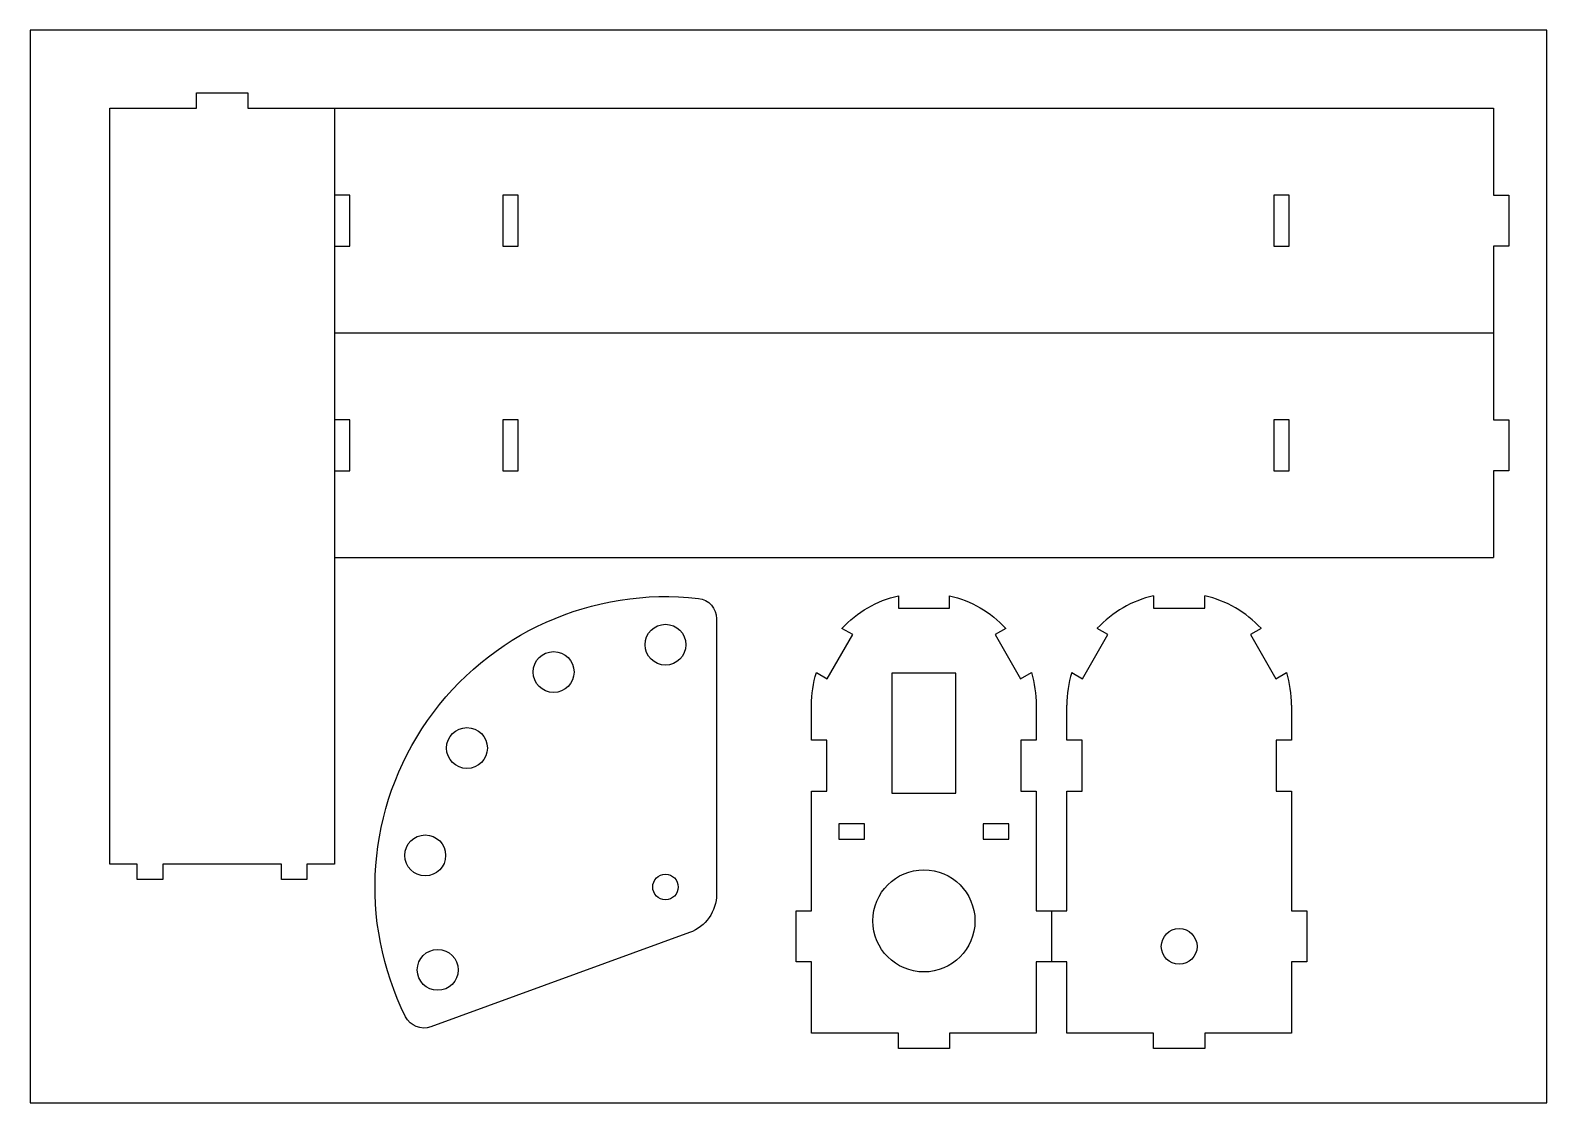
# Model space of a CAD drawing. Header units: millimetres. Extents: x 0 to 297, y 0 to 210.
import ezdxf

# ---------------------------------------------------------------- set-up
doc = ezdxf.new("R2010")
doc.units = ezdxf.units.MM

msp = doc.modelspace()

# ---------------------------------------------------------------- linework, layer by layer
for p, q in [((59.57, 194.73), (286.57, 194.73)), ((286.57, 194.73), (286.57, 177.73)), ((62.57, 177.73), (59.57, 177.73)), ((62.57, 167.73), (62.57, 177.73)), ((286.57, 177.73), (289.57, 177.73)), ((289.57, 177.73), (289.57, 167.73)), ((59.57, 167.73), (62.57, 167.73)), ((289.57, 167.73), (286.57, 167.73)), ((286.57, 167.73), (286.57, 150.73)), ((59.57, 150.73), (286.57, 150.73)), ((286.57, 150.73), (286.57, 133.73)), ((62.57, 133.73), (59.57, 133.73)), ((62.57, 123.73), (62.57, 133.73)), ((286.57, 133.73), (289.57, 133.73)), ((289.57, 133.73), (289.57, 123.73)), ((59.57, 123.73), (62.57, 123.73)), ((289.57, 123.73), (286.57, 123.73)), ((286.57, 123.73), (286.57, 106.73)), ((59.57, 106.73), (286.57, 106.73)), ((220.02, 99.28), (220.02, 96.85)), ((230.02, 96.85), (230.02, 99.28)), ((220.02, 96.85), (230.02, 96.85)), ((211.07, 91.68), (208.97, 92.89)), ((241.07, 92.89), (238.97, 91.68)), ((206.07, 83.02), (211.07, 91.68)), ((238.97, 91.68), (243.97, 83.02)), ((203.97, 84.23), (206.07, 83.02)), ((243.97, 83.02), (246.07, 84.23)), ((203.02, 71.02), (203.02, 77.85)), ((247.02, 77.85), (247.02, 71.02)), ((206.02, 71.02), (203.02, 71.02)), ((206.02, 61.02), (206.02, 71.02)), ((247.02, 71.02), (244.02, 71.02)), ((244.02, 71.02), (244.02, 61.02)), ((203.02, 37.6), (203.02, 61.02)), ((203.02, 61.02), (206.02, 61.02)), ((244.02, 61.02), (247.02, 61.02)), ((247.02, 61.02), (247.02, 37.6)), ((200.02, 37.6), (203.02, 37.6)), ((247.02, 37.6), (250.02, 37.6)), ((250.02, 37.6), (250.02, 27.6)), ((203.02, 27.6), (200.02, 27.6)), ((203.02, 13.6), (203.02, 27.6)), ((250.02, 27.6), (247.02, 27.6)), ((247.02, 27.6), (247.02, 13.6)), ((220.02, 13.6), (203.02, 13.6)), ((220.02, 10.6), (220.02, 13.6)), ((247.02, 13.6), (230.02, 13.6)), ((230.02, 13.6), (230.02, 10.6)), ((230.02, 10.6), (220.02, 10.6))]:
    msp.add_line(p, q)
for points in [[(0, 0), (297, 0), (297, 210), (0, 210)], [(32.57, 197.73), (42.57, 197.73), (42.57, 194.73), (59.57, 194.73), (59.57, 46.73), (54.19, 46.73), (54.19, 43.73), (49.19, 43.73), (49.19, 46.73), (25.94, 46.73), (25.94, 43.73), (20.94, 43.73), (20.94, 46.73), (15.57, 46.73), (15.57, 194.73), (32.57, 194.73)], [(92.57, 167.73), (95.57, 167.73), (95.57, 177.73), (92.57, 177.73)], [(243.57, 167.73), (246.57, 167.73), (246.57, 177.73), (243.57, 177.73)], [(92.57, 123.73), (95.57, 123.73), (95.57, 133.73), (92.57, 133.73)], [(243.57, 123.73), (246.57, 123.73), (246.57, 133.73), (243.57, 133.73)], [(168.77, 84.1), (168.77, 60.6), (181.27, 60.6), (181.27, 84.1)], [(163.39, 54.6), (158.39, 54.6), (158.39, 51.6), (163.39, 51.6)], [(186.64, 51.6), (191.64, 51.6), (191.64, 54.6), (186.64, 54.6)]]:
    msp.add_lwpolyline(points, close=True)
for points in [[(78.45, 14.86, -0.381291), (73.5, 16.83, -0.595107), (130.86, 98.75, -0.381291), (134.4, 94.77), (134.4, 40.83, -0.315299), (129.14, 33.31)], [(193.97, 83.02), (196.07, 84.23, -0.073714), (197.02, 77.85), (197.02, 71.02), (194.02, 71.02), (194.02, 61.02), (197.02, 61.02), (197.02, 37.6), (200.02, 37.6), (200.02, 27.6), (197.02, 27.6), (197.02, 13.6), (180.02, 13.6), (180.02, 10.6), (170.02, 10.6), (170.02, 13.6), (153.02, 13.6), (153.02, 27.6), (150.02, 27.6), (150.02, 37.6), (153.02, 37.6), (153.02, 61.02), (156.02, 61.02), (156.02, 71.02), (153.02, 71.02), (153.02, 77.85, -0.073714), (153.97, 84.23), (156.07, 83.02), (161.07, 91.68), (158.97, 92.89, -0.148233), (170.02, 99.28), (170.02, 96.85), (180.02, 96.85), (180.02, 99.28, -0.148233), (191.07, 92.89), (188.97, 91.68)]]:
    msp.add_lwpolyline(points, format="xyb", close=True)
for centre, radius in [((124.4, 89.69), 4), ((102.49, 84.33), 4), ((85.52, 69.45), 4), ((77.35, 48.42), 4), ((124.4, 42.23), 2.5), ((175.02, 35.6), 10), ((225.02, 30.6), 3.5), ((79.8, 26), 4)]:
    msp.add_circle(centre, radius)
for start, end in [(103.1366, 136.8634), (43.1366, 76.8634), (163.1366, 180), (360, 16.8634)]:
    msp.add_arc((225.02, 77.85), 22, start, end)

doc.saveas('drawing.dxf')
